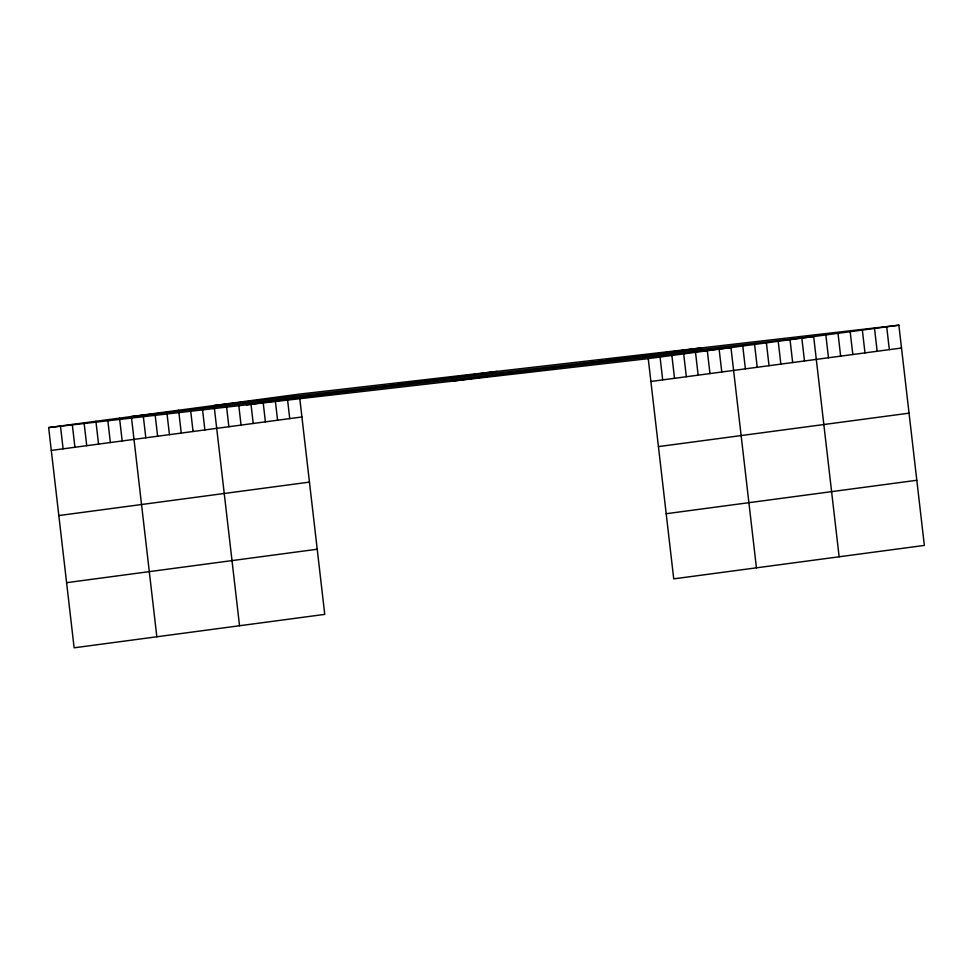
<?xml version="1.0" encoding="UTF-8"?>
<svg xmlns="http://www.w3.org/2000/svg" width="973" height="973" viewBox="0 0 973 973"><rect width="100%" height="100%" fill="white"/><g stroke="black" fill="none" stroke-linecap="round" stroke-linejoin="round"><path stroke-width="1.46" d="M299.769 398.419L324.751 614.377L74.13 647.811L48.65 427.585L299.27 394.138L898.87 325.189L924.35 545.415L673.73 578.862L648.249 358.623L898.87 325.189M246.522 404.829L497.142 371.382M450.377 381.38L700.998 347.945M51.289 450.414L301.91 416.979M650.888 381.465L901.509 348.018M58.83 515.556L309.45 482.109M658.429 446.607L909.05 413.16M66.59 582.669L317.222 549.234M666.189 513.72L916.809 480.273M131.355 416.541L730.954 347.592L756.435 567.831M48.65 427.585L648.249 358.623M886.695 326.806L889.334 349.648M874.52 328.436L877.16 351.265M862.346 330.054L864.997 352.895M850.171 331.684L852.822 354.525M838.008 333.301L840.648 356.142M825.834 334.931L828.473 357.772M839.14 556.787L813.659 336.561L214.06 405.51L239.54 625.748M801.837 338.13L804.489 360.971M790.027 339.711L792.667 362.54M778.218 341.28L780.857 364.121M766.396 342.861L769.035 365.702M754.586 344.442L757.225 367.271M742.764 346.011L745.403 368.852M719.132 349.173L721.784 372.002M707.322 350.742L709.962 373.583M695.513 352.323L698.152 375.164M683.691 353.904L686.33 376.733M671.881 355.473L674.52 378.315M660.059 357.055L662.698 379.884M287.594 400.037L289.735 418.597M275.42 401.667L277.573 420.227M263.087 401.861L265.398 421.844M250.584 400.633L253.223 423.474M238.738 405.109L241.049 425.092M226.563 406.738L228.874 426.721M202.408 408.514L204.889 429.92M190.757 411.518L193.068 431.501M178.618 410.241L181.258 433.07M166.967 413.245L169.448 434.651M155.145 414.814L157.626 436.232M143.165 414.972L145.816 437.801M131.525 417.976L156.835 636.78M119.545 418.122L122.184 440.951M107.723 419.691L110.363 442.533M95.913 421.273L98.553 444.114M84.092 422.854L86.743 445.683M72.282 424.423L74.921 447.264M60.46 426.004L63.111 448.845"/></g></svg>
